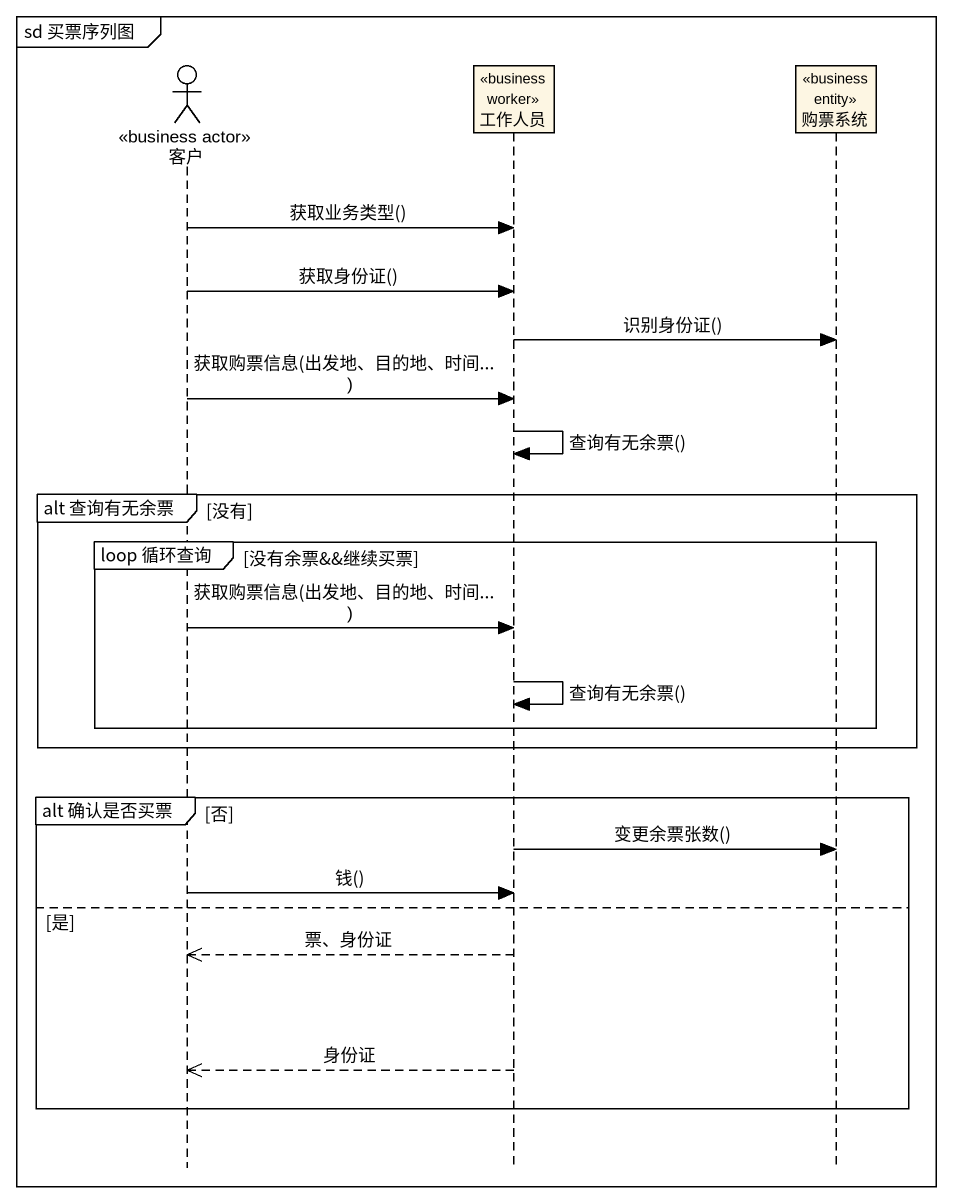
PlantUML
@startuml
mainframe sd 买票序列图
hide footbox
actor 客户 <<business actor>>
participant 工作人员 <<business worker>>
participant 购票系统 <<business entity>>

客户 -> 工作人员 : 获取业务类型()
客户 -> 工作人员 : 获取身份证()
工作人员 -> 购票系统 : 识别身份证()
客户 -> 工作人员 : 获取购票信息(出发地、目的地、时间...)
工作人员 -> 工作人员 : 查询有无余票()
group alt 查询有无余票 [没有]
  group loop 循环查询 [没有余票&&继续买票]
    客户 -> 工作人员 : 获取购票信息(出发地、目的地、时间...)
    工作人员 -> 工作人员 : 查询有无余票()
  end
end
group alt 确认是否买票 [否]
  工作人员 -> 购票系统 : 变更余票张数()
  客户 -> 工作人员 : 钱()
else 是
  工作人员 -->> 客户 : 票、身份证
  工作人员 -->> 客户 : 身份证
end
@enduml
